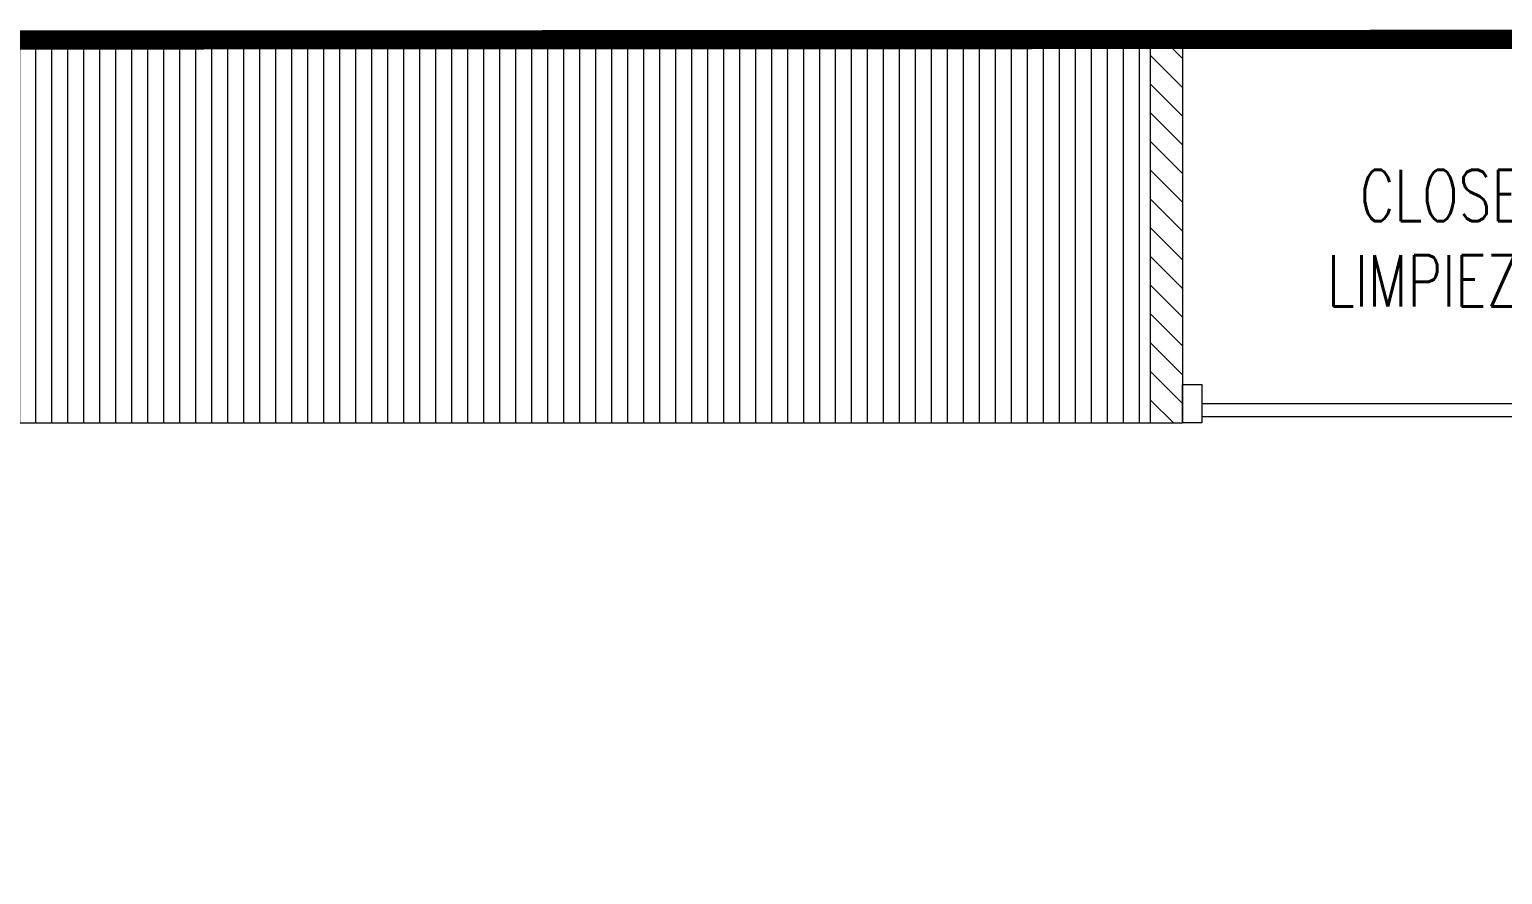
# Model space of a CAD drawing. Header units: metres. Extents: x 14 to 11050, y -346 to 476.
# Drawn here: x 216.36 to 218.662, y -203.257 to -201.937 of the extents above; entities that cross this region are included whole.
import ezdxf

# ---------------------------------------------------------------- set-up
doc = ezdxf.new("R2010")
doc.units = ezdxf.units.M
doc.linetypes.add('0', pattern=[0])
doc.layers.get('0').update_dxf_attribs({"color": 250, "linetype": '0', "lineweight": 20})
for name, color, linetype, lineweight in [('A-DOOR', 35, 'Continuous', 5), ('A-WALL', 250, 'Continuous', 20), ('baños', 140, 'Continuous', 0), ('closets', 253, 'Continuous', 0), ('PLF 01', 252, 'Continuous', 9), ('textos', 7, 'Continuous', 0)]:
    doc.layers.add(name, color=color, linetype=linetype, lineweight=lineweight)
doc.layers.add('REVESTIMIENTO EXTERIOR', color=7, linetype='Continuous', lineweight=5, true_color=0xffdebd)
doc.styles.add('Arch-Dim', font='romans.shx', dxfattribs={"width": 0.75})
doc.styles.get("Standard").update_dxf_attribs({"font": 'arial.ttf', "height": 0.1875})

# ---------------------------------------------------------------- blocks, each defined once
blk = doc.blocks.new('PL BASE 2N NASAS 09')
at = {"layer": 'closets'}
h = blk.add_hatch(dxfattribs=at)
h.set_pattern_fill('LINE', color=256, scale=0.2, angle=90)
h.set_pattern_definition([(90, (-794.730417, 240.560376), (-0.025, 2e-18), [])])
edge = h.paths.add_edge_path()
edge.add_line((165.2975, -9.1517), (165.2981, -9.7114))
edge.add_line((165.2981, -9.7114), (168.1476, -9.7117))
edge.add_line((168.1476, -9.7117), (168.1475, -9.1117))
edge.add_line((168.1475, -9.1117), (167.337, -9.1117))
edge.add_line((167.337, -9.1117), (165.3375, -9.1117))
edge.add_arc((165.3375, -9.1517), 0.04, 90, 180)
at = {"layer": 'PLF 01'}
h = blk.add_hatch(dxfattribs=at)
h.set_pattern_fill('LINE', color=256, scale=0.01, angle=-45)
h.set_pattern_definition([(315, (-1.83, -2.465663), (0.0224506403, 0.0224506403), [])])
h.paths.add_polyline_path([(168.1975, -9.1117), (168.1475, -9.1117), (168.1475, -9.7117), (168.1975, -9.7117)])
at = {"layer": 'A-DOOR'}
blk.add_lwpolyline([(168.2275, -9.7117), (168.1975, -9.7117), (168.1975, -9.6517), (168.2275, -9.6517)], close=True, dxfattribs=at)
blk.add_lwpolyline([(168.2275, -9.6817), (168.2275, -9.7017), (169.023, -9.7017), (169.023, -9.6817), (168.2275, -9.6817)], dxfattribs=at)
at = {"layer": 'A-WALL'}
for p, q in [((165.3375, -9.1117), (169.8075, -9.1117)), ((168.1475, -9.7117), (168.1475, -9.1117)), ((168.2175, -9.1117), (168.1475, -9.1117)), ((168.1975, -9.1117), (168.1975, -9.7117)), ((168.1475, -9.7117), (168.1975, -9.7117))]:
    blk.add_line(p, q, dxfattribs=at)
at = {"layer": 'closets'}
blk.add_line((165.2975, -9.7117), (168.1475, -9.7117), dxfattribs=at)
at = {"layer": 'baños', "linetype": 'Continuous', "flags": 8}
for tag, p in [('MODELNUMBER', (167.1329, -5.6306, 0)), ('TRADENAME', (167.1329, -5.6307, 0)), ('PRODUCT', (167.1329, -5.6307, 0)), ('MATERIAL', (167.1329, -5.6307, 0)), ('MODELNUMBER', (168.3076, -5.6306, 0)), ('TRADENAME', (168.3076, -5.6307, 0)), ('PRODUCT', (168.3076, -5.6307, 0)), ('MATERIAL', (168.3076, -5.6307, 0))]:
    blk.add_attdef(tag, p, '', height=0.0000254, rotation=180.0001, dxfattribs=at)
at = {"layer": 'baños', "linetype": 'Continuous'}
for tag, p, rotation in [('MODELNUMBER', (169.2428, -19.7065), 180.0001), ('TRADENAME', (169.2428, -19.7064), 180.0001), ('MATERIAL', (169.243, -19.7063), 180.0001), ('PRODUCT', (169.243, -19.7064), 180.0001), ('MODELNUMBER', (169.9524, -19.7065), 179.9999), ('MATERIAL', (169.9524, -19.7063), 179.9999), ('TRADENAME', (169.9524, -19.7064), 179.9999), ('PRODUCT', (169.9524, -19.7064), 179.9999)]:
    blk.add_attdef(tag, p, '', height=0.0000254, rotation=rotation, dxfattribs=at)
at = {"layer": 'textos', "lineweight": 13, "insert": (168.7702, -9.3161), "char_height": 0.08, "width": 0.616027, "attachment_point": 3, "style": 'Arch-Dim'}
blk.add_mtext('\\pxt5.9124,29;CLOSET LIMPIEZA', dxfattribs=at)
blk = doc.blocks.new('PL MUEBLES 2N NASAS 09')
blk.add_blockref('PL BASE 2N NASAS 09', (49.9143, 62.717))

msp = doc.modelspace()

# ---------------------------------------------------------------- linework, layer by layer
at = {"layer": 'REVESTIMIENTO EXTERIOR', "const_width": 0.03}
msp.add_lwpolyline([(216.5518, -212.0518), (222.9778, -212.052, 0.397998), (223.0117, -212.0211), (223.0115, -203.8236, -0.431372), (223.035, -203.8014), (223.8749, -203.8017, 0.392148), (223.9118, -203.7619), (223.9118, -202.5919, 0.414214), (223.8718, -202.5519), (219.8115, -202.5519), (219.8118, -201.9919, 0.414214), (219.7718, -201.9519), (215.3018, -201.9537, 0.414094), (215.2618, -201.9937), (215.2618, -203.9819)], format="xyb", dxfattribs=at)

# ---------------------------------------------------------------- block references
at = {"layer": 'REVESTIMIENTO EXTERIOR', "color": 30, "true_color": 0xf8991e}
msp.add_blockref('PL MUEBLES 2N NASAS 09', (0.05, -255.5571), dxfattribs=at)

doc.saveas('drawing.dxf')
